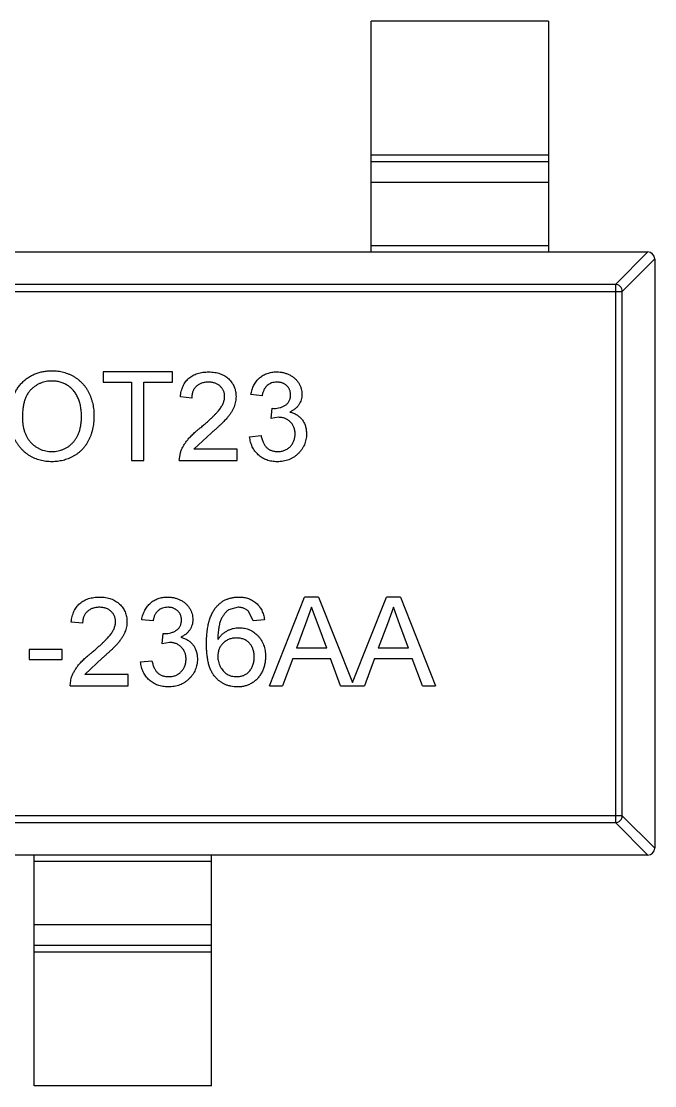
# Model space of a CAD drawing. Header units: millimetres. Extents: x -35.9 to 51.6, y -31.6 to 17.9.
# Drawn here: x 26.384 to 28.171, y -3.977 to -0.977 of the extents above; entities that cross this region are included whole.
import ezdxf

# ---------------------------------------------------------------- set-up
doc = ezdxf.new("R2010")
doc.units = ezdxf.units.MM
doc.header["$LTSCALE"] = 1.21
doc.header["$MEASUREMENT"] = 0
doc.layers.get('0').update_dxf_attribs({"linetype": 'CONTINUOUS'})

msp = doc.modelspace()

# ---------------------------------------------------------------- linework, layer by layer
at = {"color": 7, "linetype": 'Continuous'}
for p, q in [((27.3713, -1.6269), (27.3713, -0.9769)), ((27.8713, -0.9769), (27.3713, -0.9769)), ((27.8713, -0.9769), (27.8713, -1.6269)), ((27.3713, -1.353), (27.8713, -1.353)), ((27.8713, -1.3728), (27.3713, -1.3728)), ((27.8713, -1.4308), (27.3713, -1.4308)), ((27.3713, -1.6091), (27.8713, -1.6091)), ((25.1913, -1.6269), (28.1513, -1.6269)), ((28.0602, -1.7183), (28.1516, -1.6269)), ((28.1713, -1.6466), (28.0799, -1.738)), ((28.1713, -1.6469), (28.1713, -3.3069)), ((25.2627, -1.738), (28.0799, -1.738)), ((28.0602, -1.7183), (25.2824, -1.7183)), ((28.0602, -1.7183), (28.0602, -3.2354)), ((28.0799, -3.2158), (28.0799, -1.738)), ((26.6152, -1.965), (26.6152, -1.9939)), ((26.8108, -1.965), (26.6152, -1.965)), ((26.8108, -1.9939), (26.8108, -1.965)), ((26.6152, -1.9939), (26.6954, -1.9939)), ((26.6954, -1.9939), (26.6954, -2.215)), ((26.7306, -2.215), (26.7306, -1.9939)), ((26.7306, -1.9939), (26.8108, -1.9939)), ((26.8652, -2.0388), (26.8332, -2.0356)), ((27.064, -2.0323), (27.0319, -2.0291)), ((27.0893, -2.0965), (27.0926, -2.0676)), ((27.0926, -2.0676), (27.0972, -2.068)), ((27.11, -2.093), (27.0893, -2.0965)), ((26.9209, -2.1366), (26.8711, -2.183)), ((27.0287, -2.1477), (27.0608, -2.1445)), ((26.9934, -2.183), (26.8711, -2.183)), ((26.9934, -2.215), (26.9934, -2.183)), ((26.6954, -2.215), (26.7306, -2.215)), ((26.83, -2.215), (26.8333, -2.1928)), ((26.83, -2.215), (26.9934, -2.215)), ((27.0842, -2.8497), (27.1835, -2.5997)), ((27.2233, -2.5997), (27.1835, -2.5997)), ((27.2233, -2.5997), (27.3188, -2.8402)), ((27.3188, -2.8402), (27.4143, -2.5997)), ((27.454, -2.5997), (27.4143, -2.5997)), ((27.454, -2.5997), (27.5533, -2.8497)), ((26.9961, -2.6285), (26.9688, -2.6359)), ((27.2034, -2.6285), (27.1863, -2.6747)), ((27.2218, -2.6782), (27.2034, -2.6285)), ((27.4341, -2.6285), (27.4171, -2.6747)), ((27.4525, -2.6782), (27.4341, -2.6285)), ((26.7563, -2.667), (26.7242, -2.6638)), ((27.0383, -2.667), (27.0267, -2.6413)), ((27.0704, -2.6638), (27.0383, -2.667)), ((26.5575, -2.6734), (26.5255, -2.6702)), ((27.1863, -2.6747), (27.1607, -2.7439)), ((27.246, -2.7439), (27.2218, -2.6782)), ((27.4171, -2.6747), (27.3915, -2.7439)), ((27.4768, -2.7439), (27.4525, -2.6782)), ((26.7816, -2.7311), (26.7849, -2.7022)), ((26.8023, -2.7277), (26.7816, -2.7311)), ((26.7849, -2.7022), (26.7895, -2.7026)), ((26.4069, -2.7471), (26.4069, -2.7759)), ((26.4999, -2.7471), (26.4069, -2.7471)), ((26.4999, -2.7759), (26.4999, -2.7471)), ((27.246, -2.7439), (27.1607, -2.7439)), ((27.4768, -2.7439), (27.3915, -2.7439)), ((26.4069, -2.7759), (26.4999, -2.7759)), ((26.6132, -2.7712), (26.5635, -2.8176)), ((26.721, -2.7823), (26.7531, -2.7791)), ((27.1501, -2.7727), (27.1216, -2.8497)), ((27.1501, -2.7727), (27.2567, -2.7727)), ((27.2851, -2.8497), (27.2567, -2.7727)), ((27.3809, -2.7727), (27.3524, -2.8497)), ((27.3809, -2.7727), (27.4874, -2.7727)), ((27.5159, -2.8497), (27.4874, -2.7727)), ((26.6858, -2.8176), (26.5635, -2.8176)), ((26.6858, -2.8497), (26.6858, -2.8176)), ((26.5223, -2.8497), (26.5256, -2.8274)), ((26.5223, -2.8497), (26.6858, -2.8497)), ((27.0842, -2.8497), (27.1216, -2.8497)), ((27.2851, -2.8497), (27.3524, -2.8497)), ((27.5159, -2.8497), (27.5533, -2.8497)), ((28.0799, -3.2158), (25.2627, -3.2158)), ((25.2824, -3.2354), (28.0602, -3.2354)), ((28.1516, -3.3269), (28.0602, -3.2354)), ((28.0799, -3.2158), (28.1713, -3.3072)), ((28.1513, -3.3269), (25.1913, -3.3269)), ((26.4213, -3.9769), (26.4213, -3.3269)), ((26.9213, -3.9769), (26.9213, -3.3269)), ((26.9213, -3.3447), (26.4213, -3.3447)), ((26.4213, -3.5229), (26.9213, -3.5229)), ((26.4213, -3.5809), (26.9213, -3.5809)), ((26.9213, -3.6007), (26.4213, -3.6007)), ((26.9213, -3.9769), (26.4213, -3.9769))]:
    msp.add_line(p, q, dxfattribs=at)
for centre, start, end in [((28.1513, -1.6469), 0, 90), ((28.1513, -3.3069), 270, 0)]:
    msp.add_arc(centre, 0.02, start, end, dxfattribs=at)
for points, knots in [([(28.0799, -1.738), (28.0798, -1.7355), (28.0787, -1.7304), (28.0742, -1.7239), (28.0678, -1.7195), (28.0627, -1.7184), (28.0602, -1.7183)], [0, 0, 0, 0, 0.249032, 0.5, 0.750968, 1, 1, 1, 1]), ([(26.3524, -2.0933), (26.3525, -2.0883), (26.3527, -2.0786), (26.3543, -2.0643), (26.3568, -2.051), (26.3605, -2.0384), (26.3652, -2.0267), (26.3708, -2.0158), (26.3776, -2.0058), (26.3854, -1.9966), (26.394, -1.9885), (26.4032, -1.9813), (26.4131, -1.9753), (26.4235, -1.9703), (26.4346, -1.9665), (26.4463, -1.9638), (26.4585, -1.9621), (26.4669, -1.9619), (26.4712, -1.9618)], [0, 0, 0, 0, 0.075226, 0.146575, 0.2145, 0.27953, 0.342403, 0.403496, 0.463762, 0.523864, 0.583252, 0.641302, 0.698898, 0.756295, 0.814628, 0.874325, 0.935783, 1, 1, 1, 1]), ([(26.4712, -1.9618), (26.474, -1.9619), (26.4796, -1.962), (26.4879, -1.9627), (26.4959, -1.9641), (26.5038, -1.9658), (26.5115, -1.9682), (26.5189, -1.9709), (26.5261, -1.9744), (26.5331, -1.9782), (26.5398, -1.9825), (26.5461, -1.9872), (26.5519, -1.9923), (26.5575, -1.9978), (26.5625, -2.0038), (26.5672, -2.0101), (26.5714, -2.0168), (26.5752, -2.024), (26.5786, -2.0314), (26.5815, -2.0391), (26.584, -2.0471), (26.5861, -2.0553), (26.5876, -2.0637), (26.5888, -2.0724), (26.5894, -2.0814), (26.5895, -2.0874), (26.5896, -2.0904)], [0, 0, 0, 0, 0.043099, 0.085587, 0.126908, 0.167967, 0.20845, 0.249025, 0.289281, 0.33001, 0.370598, 0.410466, 0.450033, 0.489688, 0.529116, 0.569037, 0.609703, 0.650759, 0.692509, 0.734219, 0.776707, 0.819552, 0.863351, 0.907839, 0.953334, 1, 1, 1, 1]), ([(26.8332, -2.0356), (26.8335, -2.0328), (26.8342, -2.0273), (26.8357, -2.0195), (26.838, -2.0121), (26.8406, -2.0053), (26.844, -1.9989), (26.8478, -1.9931), (26.8522, -1.9878), (26.8572, -1.983), (26.8626, -1.9788), (26.8685, -1.9751), (26.8749, -1.972), (26.8817, -1.9694), (26.889, -1.9675), (26.8967, -1.9661), (26.9049, -1.9652), (26.9105, -1.9651), (26.9133, -1.965)], [0, 0, 0, 0, 0.070675, 0.137493, 0.201473, 0.262869, 0.32255, 0.380737, 0.43822, 0.495487, 0.553484, 0.611346, 0.670644, 0.731587, 0.794183, 0.859445, 0.928208, 1, 1, 1, 1]), ([(26.9133, -1.965), (26.9162, -1.9651), (26.9218, -1.9652), (26.93, -1.9662), (26.9378, -1.9677), (26.9451, -1.9699), (26.9519, -1.9727), (26.9583, -1.9761), (26.9642, -1.9801), (26.9696, -1.9848), (26.9744, -1.9899), (26.9786, -1.9953), (26.9822, -2.001), (26.9852, -2.007), (26.9875, -2.0134), (26.989, -2.02), (26.9901, -2.0269), (26.9902, -2.0316), (26.9902, -2.0341)], [0, 0, 0, 0, 0.074712, 0.145539, 0.213339, 0.278615, 0.342094, 0.40389, 0.465063, 0.526577, 0.587328, 0.64638, 0.704345, 0.761672, 0.819418, 0.878039, 0.937796, 1, 1, 1, 1]), ([(27.0319, -2.0291), (27.0324, -2.0267), (27.0334, -2.0218), (27.0354, -2.0148), (27.0378, -2.0082), (27.0408, -2.0021), (27.0441, -1.9963), (27.0478, -1.991), (27.0521, -1.9862), (27.0567, -1.9817), (27.0617, -1.9778), (27.067, -1.9744), (27.0726, -1.9715), (27.0785, -1.9692), (27.0847, -1.9673), (27.0912, -1.966), (27.098, -1.9652), (27.1027, -1.9651), (27.105, -1.965)], [0, 0, 0, 0, 0.071036, 0.139343, 0.204958, 0.268332, 0.330129, 0.390664, 0.450861, 0.510587, 0.570374, 0.629455, 0.687994, 0.747581, 0.807839, 0.870034, 0.93381, 1, 1, 1, 1]), ([(27.105, -1.965), (27.1083, -1.9651), (27.1147, -1.9654), (27.1241, -1.967), (27.1331, -1.9697), (27.1417, -1.9735), (27.1496, -1.9781), (27.1565, -1.9836), (27.1625, -1.9899), (27.1674, -1.997), (27.1713, -2.0045), (27.1741, -2.0123), (27.1758, -2.0204), (27.176, -2.0258), (27.1761, -2.0286)], [0, 0, 0, 0, 0.092054, 0.181008, 0.26913, 0.357137, 0.443549, 0.526433, 0.607453, 0.688385, 0.767854, 0.845531, 0.922529, 1, 1, 1, 1]), ([(26.4714, -1.9907), (26.4686, -1.9907), (26.463, -1.9908), (26.4548, -1.9921), (26.447, -1.9939), (26.4394, -1.9965), (26.4322, -1.9998), (26.4252, -2.004), (26.4185, -2.0088), (26.4122, -2.0144), (26.4063, -2.0208), (26.4013, -2.0283), (26.3971, -2.0368), (26.3936, -2.0463), (26.3909, -2.0568), (26.3891, -2.0682), (26.3879, -2.0807), (26.3877, -2.0893), (26.3877, -2.0937)], [0, 0, 0, 0, 0.055943, 0.110382, 0.164048, 0.216759, 0.269601, 0.323009, 0.377581, 0.433449, 0.490922, 0.550625, 0.613117, 0.679861, 0.751358, 0.828261, 0.910795, 1, 1, 1, 1]), ([(26.5543, -2.0902), (26.5543, -2.0877), (26.5543, -2.0829), (26.5537, -2.0757), (26.553, -2.0688), (26.5519, -2.0621), (26.5504, -2.0557), (26.5488, -2.0494), (26.5467, -2.0435), (26.5443, -2.0378), (26.5417, -2.0323), (26.5387, -2.0272), (26.5355, -2.0224), (26.532, -2.0178), (26.5281, -2.0137), (26.524, -2.0098), (26.5196, -2.0062), (26.5149, -2.003), (26.51, -2.0001), (26.5049, -1.9976), (26.4997, -1.9954), (26.4943, -1.9937), (26.4888, -1.9924), (26.4831, -1.9913), (26.4773, -1.9908), (26.4733, -1.9907), (26.4714, -1.9907)], [0, 0, 0, 0, 0.050852, 0.099752, 0.147438, 0.194086, 0.239171, 0.28334, 0.326577, 0.368936, 0.410572, 0.451051, 0.490877, 0.530044, 0.568937, 0.607578, 0.64642, 0.685679, 0.724799, 0.763513, 0.802173, 0.84074, 0.879649, 0.919071, 0.959098, 1, 1, 1, 1]), ([(26.9126, -1.9939), (26.9109, -1.9939), (26.9075, -1.994), (26.9025, -1.9946), (26.8978, -1.9954), (26.8933, -1.9968), (26.8891, -1.9984), (26.8852, -2.0005), (26.8816, -2.0029), (26.8782, -2.0057), (26.8752, -2.0089), (26.8725, -2.0123), (26.8703, -2.016), (26.8685, -2.02), (26.8671, -2.0243), (26.866, -2.0288), (26.8654, -2.0337), (26.8653, -2.0371), (26.8652, -2.0388)], [0, 0, 0, 0, 0.070696, 0.138358, 0.20337, 0.2657, 0.327256, 0.386512, 0.445858, 0.505173, 0.56378, 0.622343, 0.680824, 0.739795, 0.800801, 0.864239, 0.930631, 1, 1, 1, 1]), ([(26.9582, -2.0344), (26.9582, -2.0329), (26.9581, -2.0302), (26.9574, -2.0262), (26.9565, -2.0223), (26.9551, -2.0186), (26.9533, -2.015), (26.9511, -2.0117), (26.9485, -2.0085), (26.9456, -2.0056), (26.9424, -2.0028), (26.9388, -2.0005), (26.935, -1.9984), (26.931, -1.9967), (26.9268, -1.9955), (26.9222, -1.9946), (26.9175, -1.994), (26.9143, -1.9939), (26.9126, -1.9939)], [0, 0, 0, 0, 0.061762, 0.121174, 0.179421, 0.236843, 0.294322, 0.353191, 0.412721, 0.474522, 0.537057, 0.599591, 0.662367, 0.725246, 0.790316, 0.857724, 0.927232, 1, 1, 1, 1]), ([(27.106, -1.9939), (27.1033, -1.994), (27.0982, -1.9942), (27.0907, -1.9961), (27.084, -1.9991), (27.079, -2.0026), (27.0755, -2.006), (27.0731, -2.0089), (27.0709, -2.0121), (27.069, -2.0155), (27.0674, -2.0193), (27.0659, -2.0234), (27.0648, -2.0278), (27.0642, -2.0308), (27.064, -2.0323)], [0, 0, 0, 0, 0.127797, 0.246795, 0.362284, 0.477652, 0.536237, 0.59559, 0.656344, 0.719085, 0.784349, 0.852876, 0.924551, 1, 1, 1, 1]), ([(27.1441, -2.0296), (27.1441, -2.0284), (27.144, -2.0259), (27.1435, -2.0222), (27.1426, -2.0188), (27.1415, -2.0155), (27.14, -2.0124), (27.1381, -2.0094), (27.136, -2.0066), (27.1334, -2.004), (27.1307, -2.0016), (27.1277, -1.9996), (27.1246, -1.9978), (27.1213, -1.9964), (27.1177, -1.9953), (27.114, -1.9945), (27.1101, -1.994), (27.1074, -1.9939), (27.106, -1.9939)], [0, 0, 0, 0, 0.065093, 0.127304, 0.188122, 0.247131, 0.306077, 0.365678, 0.426103, 0.487841, 0.550317, 0.611805, 0.672737, 0.734883, 0.79768, 0.862475, 0.929775, 1, 1, 1, 1]), ([(26.891, -2.1215), (26.8942, -2.1188), (26.9004, -2.1136), (26.9091, -2.1059), (26.9171, -2.0987), (26.9242, -2.0919), (26.9305, -2.0857), (26.936, -2.0799), (26.9407, -2.0747), (26.9445, -2.0698), (26.9478, -2.0652), (26.9506, -2.0607), (26.9529, -2.0562), (26.9548, -2.0517), (26.9563, -2.0473), (26.9574, -2.043), (26.9581, -2.0386), (26.9582, -2.0358), (26.9582, -2.0344)], [0, 0, 0, 0, 0.11141, 0.214526, 0.309417, 0.396087, 0.474284, 0.544374, 0.60642, 0.660582, 0.709794, 0.756451, 0.800767, 0.843168, 0.884295, 0.923885, 0.962359, 1, 1, 1, 1]), ([(26.9902, -2.0341), (26.9902, -2.0365), (26.99, -2.0415), (26.989, -2.0489), (26.9871, -2.0562), (26.9847, -2.0635), (26.9813, -2.0709), (26.9771, -2.0784), (26.9719, -2.0861), (26.9669, -2.0926), (26.9622, -2.0981), (26.958, -2.1026), (26.9532, -2.1074), (26.948, -2.1126), (26.942, -2.1181), (26.9355, -2.124), (26.9284, -2.1302), (26.9234, -2.1344), (26.9209, -2.1366)], [0, 0, 0, 0, 0.057945, 0.116018, 0.174826, 0.234683, 0.296827, 0.364061, 0.436192, 0.51426, 0.556976, 0.604856, 0.657675, 0.715751, 0.77884, 0.847501, 0.921228, 1, 1, 1, 1]), ([(27.0972, -2.068), (27.1002, -2.0678), (27.1059, -2.0676), (27.1144, -2.0658), (27.1224, -2.0629), (27.1285, -2.0595), (27.1331, -2.0562), (27.136, -2.0533), (27.1386, -2.0502), (27.1405, -2.0466), (27.1422, -2.0429), (27.1433, -2.0387), (27.144, -2.0343), (27.1441, -2.0312), (27.1441, -2.0296)], [0, 0, 0, 0, 0.129789, 0.254605, 0.378435, 0.50292, 0.565018, 0.624848, 0.683448, 0.742765, 0.802757, 0.86522, 0.930779, 1, 1, 1, 1]), ([(27.1761, -2.0286), (27.176, -2.0312), (27.1758, -2.0363), (27.1742, -2.0438), (27.1714, -2.0509), (27.1677, -2.0576), (27.1628, -2.0638), (27.1569, -2.0694), (27.1499, -2.0743), (27.1447, -2.0769), (27.142, -2.0782)], [0, 0, 0, 0, 0.121951, 0.240787, 0.35855, 0.479066, 0.601519, 0.727551, 0.859932, 1, 1, 1, 1]), ([(26.471, -2.2182), (26.4681, -2.2182), (26.4624, -2.2181), (26.454, -2.2173), (26.4458, -2.216), (26.4379, -2.2141), (26.4301, -2.2117), (26.4226, -2.2088), (26.4154, -2.2054), (26.4084, -2.2015), (26.4017, -2.1971), (26.3954, -2.1922), (26.3896, -2.187), (26.3842, -2.1814), (26.3791, -2.1755), (26.3745, -2.1691), (26.3703, -2.1623), (26.3666, -2.1552), (26.3632, -2.1479), (26.3604, -2.1404), (26.3579, -2.1328), (26.3559, -2.1251), (26.3543, -2.1173), (26.3533, -2.1094), (26.3525, -2.1014), (26.3524, -2.0961), (26.3524, -2.0933)], [0, 0, 0, 0, 0.044697, 0.088534, 0.131409, 0.173814, 0.215715, 0.257247, 0.298848, 0.340604, 0.382029, 0.42297, 0.463632, 0.504048, 0.544591, 0.584964, 0.626265, 0.667979, 0.709943, 0.751382, 0.792619, 0.833948, 0.875008, 0.916446, 0.957907, 1, 1, 1, 1]), ([(26.3877, -2.0937), (26.3877, -2.0974), (26.3878, -2.1044), (26.389, -2.1147), (26.3909, -2.1243), (26.3934, -2.1335), (26.3968, -2.142), (26.4008, -2.1499), (26.4057, -2.1572), (26.4112, -2.1639), (26.4173, -2.1699), (26.4238, -2.1751), (26.4308, -2.1795), (26.438, -2.1831), (26.4457, -2.186), (26.4538, -2.1879), (26.4622, -2.1892), (26.4679, -2.1893), (26.4709, -2.1894)], [0, 0, 0, 0, 0.075964, 0.148125, 0.217201, 0.2833, 0.347202, 0.4093, 0.470426, 0.531588, 0.591739, 0.650258, 0.707303, 0.764208, 0.821148, 0.879119, 0.938423, 1, 1, 1, 1]), ([(26.4709, -2.1894), (26.4738, -2.1893), (26.4797, -2.1892), (26.4882, -2.188), (26.4963, -2.1859), (26.5041, -2.1831), (26.5114, -2.1794), (26.5184, -2.175), (26.5248, -2.1696), (26.531, -2.1636), (26.5365, -2.1568), (26.5413, -2.1493), (26.5453, -2.1411), (26.5487, -2.1322), (26.5512, -2.1226), (26.5531, -2.1124), (26.5542, -2.1015), (26.5543, -2.094), (26.5543, -2.0902)], [0, 0, 0, 0, 0.061055, 0.119545, 0.176806, 0.232956, 0.288583, 0.344667, 0.401662, 0.46054, 0.520477, 0.581213, 0.643431, 0.707961, 0.775371, 0.846414, 0.921152, 1, 1, 1, 1]), ([(26.5896, -2.0904), (26.5895, -2.0935), (26.5894, -2.0997), (26.5887, -2.1087), (26.5875, -2.1176), (26.5859, -2.1261), (26.5837, -2.1344), (26.5811, -2.1425), (26.578, -2.1504), (26.5745, -2.1579), (26.5705, -2.1651), (26.5661, -2.1719), (26.5612, -2.1782), (26.5561, -2.1841), (26.5505, -2.1895), (26.5444, -2.1945), (26.538, -2.199), (26.5313, -2.2031), (26.5242, -2.2066), (26.517, -2.2097), (26.5097, -2.2124), (26.5022, -2.2145), (26.4946, -2.2162), (26.4869, -2.2174), (26.479, -2.2181), (26.4737, -2.2182), (26.471, -2.2182)], [0, 0, 0, 0, 0.04756, 0.093962, 0.139112, 0.183626, 0.227457, 0.270703, 0.313611, 0.35626, 0.398366, 0.439557, 0.480045, 0.519888, 0.559658, 0.599421, 0.639208, 0.679668, 0.72002, 0.759859, 0.79956, 0.839199, 0.878956, 0.918794, 0.959083, 1, 1, 1, 1]), ([(27.1569, -2.1396), (27.1569, -2.1379), (27.1568, -2.1347), (27.1562, -2.1299), (27.1551, -2.1254), (27.1537, -2.1211), (27.1518, -2.1171), (27.1496, -2.1132), (27.1468, -2.1096), (27.1437, -2.1062), (27.1404, -2.1031), (27.1367, -2.1004), (27.1328, -2.0981), (27.1287, -2.0963), (27.1243, -2.0948), (27.1198, -2.0938), (27.115, -2.0932), (27.1117, -2.0931), (27.11, -2.093)], [0, 0, 0, 0, 0.067051, 0.13118, 0.193722, 0.254499, 0.314763, 0.375117, 0.436023, 0.498297, 0.560571, 0.621619, 0.681973, 0.742853, 0.804272, 0.867473, 0.932273, 1, 1, 1, 1]), ([(27.142, -2.0782), (27.1438, -2.0786), (27.1473, -2.0795), (27.1524, -2.0814), (27.1571, -2.0835), (27.1617, -2.0859), (27.1658, -2.0888), (27.1697, -2.092), (27.1732, -2.0956), (27.1765, -2.0994), (27.1795, -2.1036), (27.182, -2.108), (27.1841, -2.1127), (27.186, -2.1176), (27.1873, -2.1228), (27.1882, -2.1283), (27.1888, -2.134), (27.1889, -2.1378), (27.189, -2.1398)], [0, 0, 0, 0, 0.065828, 0.128938, 0.190858, 0.251186, 0.310974, 0.37005, 0.429672, 0.489507, 0.549975, 0.610075, 0.670915, 0.732909, 0.796711, 0.861825, 0.929892, 1, 1, 1, 1]), ([(26.8333, -2.1928), (26.8344, -2.1899), (26.8366, -2.1839), (26.8409, -2.1753), (26.8461, -2.1668), (26.8511, -2.1598), (26.8557, -2.1542), (26.8595, -2.1499), (26.8638, -2.1454), (26.8685, -2.1409), (26.8735, -2.1362), (26.8789, -2.1313), (26.8848, -2.1264), (26.8889, -2.1232), (26.891, -2.1215)], [0, 0, 0, 0, 0.100388, 0.204407, 0.310686, 0.422157, 0.480685, 0.543238, 0.6095, 0.679555, 0.753841, 0.831641, 0.913813, 1, 1, 1, 1]), ([(27.1065, -2.2182), (27.1039, -2.2182), (27.0987, -2.2181), (27.0911, -2.2171), (27.0839, -2.2156), (27.077, -2.2134), (27.0704, -2.2107), (27.0643, -2.2073), (27.0584, -2.2033), (27.0529, -2.1987), (27.0479, -2.1936), (27.0434, -2.1881), (27.0395, -2.1823), (27.0361, -2.1761), (27.0334, -2.1695), (27.0312, -2.1626), (27.0296, -2.1553), (27.029, -2.1503), (27.0287, -2.1477)], [0, 0, 0, 0, 0.067794, 0.133464, 0.196934, 0.258481, 0.319787, 0.380431, 0.44099, 0.502867, 0.564806, 0.625526, 0.685604, 0.746041, 0.807347, 0.869717, 0.93379, 1, 1, 1, 1]), ([(27.0608, -2.1445), (27.0612, -2.1465), (27.062, -2.1502), (27.0636, -2.1555), (27.0653, -2.1605), (27.0674, -2.1649), (27.0694, -2.1691), (27.0718, -2.1728), (27.0743, -2.176), (27.0771, -2.1789), (27.0801, -2.1814), (27.0833, -2.1836), (27.0868, -2.1854), (27.0905, -2.1868), (27.0944, -2.188), (27.0986, -2.1888), (27.103, -2.1893), (27.1061, -2.1894), (27.1076, -2.1894)], [0, 0, 0, 0, 0.082566, 0.15976, 0.233155, 0.301356, 0.365752, 0.426437, 0.484185, 0.539549, 0.593156, 0.647048, 0.701446, 0.757, 0.81384, 0.873058, 0.934963, 1, 1, 1, 1]), ([(27.189, -2.1398), (27.1889, -2.1425), (27.1888, -2.1478), (27.1876, -2.1556), (27.1858, -2.163), (27.1832, -2.1702), (27.18, -2.177), (27.1759, -2.1835), (27.1711, -2.1897), (27.1656, -2.1956), (27.1597, -2.2009), (27.1532, -2.2055), (27.1464, -2.2095), (27.1392, -2.2127), (27.1315, -2.2152), (27.1235, -2.217), (27.1151, -2.2181), (27.1094, -2.2182), (27.1065, -2.2182)], [0, 0, 0, 0, 0.063503, 0.124805, 0.18492, 0.244376, 0.303775, 0.364133, 0.425376, 0.488388, 0.551743, 0.61386, 0.67564, 0.737737, 0.800417, 0.864658, 0.930985, 1, 1, 1, 1]), ([(27.1076, -2.1894), (27.1094, -2.1894), (27.113, -2.1893), (27.1182, -2.1886), (27.1231, -2.1875), (27.1277, -2.1859), (27.1321, -2.1839), (27.1362, -2.1814), (27.14, -2.1785), (27.1435, -2.1751), (27.1466, -2.1714), (27.1494, -2.1675), (27.1517, -2.1634), (27.1536, -2.1591), (27.1551, -2.1545), (27.1561, -2.1497), (27.1568, -2.1447), (27.1569, -2.1413), (27.1569, -2.1396)], [0, 0, 0, 0, 0.069461, 0.135658, 0.19962, 0.261651, 0.322053, 0.38234, 0.443223, 0.50493, 0.56682, 0.6276, 0.687476, 0.747351, 0.808174, 0.870133, 0.933721, 1, 1, 1, 1]), ([(26.5255, -2.6702), (26.5258, -2.6674), (26.5265, -2.6619), (26.5281, -2.6541), (26.5303, -2.6467), (26.533, -2.6399), (26.5363, -2.6336), (26.5401, -2.6277), (26.5445, -2.6224), (26.5495, -2.6176), (26.5549, -2.6134), (26.5608, -2.6097), (26.5672, -2.6066), (26.574, -2.604), (26.5813, -2.6021), (26.589, -2.6007), (26.5972, -2.5998), (26.6028, -2.5997), (26.6056, -2.5997)], [0, 0, 0, 0, 0.070675, 0.137493, 0.201473, 0.262869, 0.32255, 0.380737, 0.43822, 0.495487, 0.553484, 0.611346, 0.670644, 0.731587, 0.794183, 0.859445, 0.928208, 1, 1, 1, 1]), ([(26.6056, -2.5997), (26.6085, -2.5997), (26.6141, -2.5998), (26.6224, -2.6008), (26.6301, -2.6023), (26.6374, -2.6045), (26.6442, -2.6073), (26.6506, -2.6107), (26.6565, -2.6147), (26.6619, -2.6194), (26.6667, -2.6245), (26.671, -2.6299), (26.6745, -2.6356), (26.6775, -2.6416), (26.6798, -2.648), (26.6813, -2.6546), (26.6824, -2.6615), (26.6825, -2.6663), (26.6825, -2.6687)], [0, 0, 0, 0, 0.074712, 0.145539, 0.213339, 0.278615, 0.342094, 0.40389, 0.465063, 0.526577, 0.587328, 0.64638, 0.704345, 0.761672, 0.819418, 0.878039, 0.937796, 1, 1, 1, 1]), ([(26.7242, -2.6638), (26.7247, -2.6613), (26.7257, -2.6564), (26.7277, -2.6494), (26.7301, -2.6428), (26.7331, -2.6367), (26.7364, -2.6309), (26.7402, -2.6256), (26.7444, -2.6208), (26.749, -2.6164), (26.754, -2.6124), (26.7593, -2.609), (26.7649, -2.6061), (26.7708, -2.6038), (26.777, -2.6019), (26.7836, -2.6006), (26.7903, -2.5998), (26.795, -2.5997), (26.7973, -2.5997)], [0, 0, 0, 0, 0.071036, 0.139343, 0.204958, 0.268332, 0.330129, 0.390664, 0.450861, 0.510587, 0.570374, 0.629455, 0.687994, 0.747581, 0.807839, 0.870034, 0.93381, 1, 1, 1, 1]), ([(26.7973, -2.5997), (26.8006, -2.5998), (26.807, -2.6), (26.8164, -2.6016), (26.8254, -2.6043), (26.834, -2.6081), (26.8419, -2.6127), (26.8489, -2.6182), (26.8548, -2.6245), (26.8597, -2.6316), (26.8636, -2.6391), (26.8664, -2.6469), (26.8681, -2.655), (26.8683, -2.6605), (26.8684, -2.6632)], [0, 0, 0, 0, 0.092054, 0.181008, 0.26913, 0.357137, 0.443549, 0.526433, 0.607453, 0.688385, 0.767854, 0.845531, 0.922529, 1, 1, 1, 1]), ([(26.9341, -2.6281), (26.9362, -2.6258), (26.9401, -2.6213), (26.947, -2.6155), (26.9542, -2.6106), (26.962, -2.6066), (26.9703, -2.6035), (26.9792, -2.6012), (26.9885, -2.5999), (26.9949, -2.5997), (26.9982, -2.5997)], [0, 0, 0, 0, 0.125625, 0.247619, 0.368528, 0.488104, 0.609878, 0.735382, 0.864448, 1, 1, 1, 1]), ([(26.9982, -2.5997), (27.0006, -2.5997), (27.0054, -2.5998), (27.0125, -2.6006), (27.0191, -2.602), (27.0255, -2.6038), (27.0315, -2.6062), (27.0372, -2.6091), (27.0425, -2.6126), (27.0474, -2.6166), (27.052, -2.6211), (27.0561, -2.626), (27.0597, -2.6313), (27.0628, -2.637), (27.0655, -2.6431), (27.0676, -2.6496), (27.0693, -2.6565), (27.07, -2.6613), (27.0704, -2.6638)], [0, 0, 0, 0, 0.068499, 0.134572, 0.198208, 0.259784, 0.319951, 0.379508, 0.438814, 0.498497, 0.558182, 0.617438, 0.677522, 0.737959, 0.80033, 0.86409, 0.930622, 1, 1, 1, 1]), ([(26.6049, -2.6285), (26.6032, -2.6285), (26.5998, -2.6286), (26.5948, -2.6292), (26.5901, -2.6301), (26.5856, -2.6314), (26.5815, -2.6331), (26.5775, -2.6352), (26.5739, -2.6375), (26.5705, -2.6404), (26.5675, -2.6435), (26.5648, -2.6469), (26.5626, -2.6506), (26.5608, -2.6546), (26.5594, -2.6589), (26.5583, -2.6635), (26.5577, -2.6683), (26.5576, -2.6717), (26.5575, -2.6734)], [0, 0, 0, 0, 0.070696, 0.138358, 0.20337, 0.2657, 0.327256, 0.386512, 0.445858, 0.505173, 0.56378, 0.622343, 0.680824, 0.739795, 0.800801, 0.864239, 0.930631, 1, 1, 1, 1]), ([(26.6505, -2.669), (26.6505, -2.6676), (26.6504, -2.6648), (26.6497, -2.6608), (26.6488, -2.6569), (26.6474, -2.6532), (26.6456, -2.6497), (26.6434, -2.6463), (26.6408, -2.6431), (26.6379, -2.6402), (26.6347, -2.6374), (26.6311, -2.6351), (26.6273, -2.633), (26.6233, -2.6313), (26.6191, -2.6301), (26.6146, -2.6292), (26.6098, -2.6286), (26.6066, -2.6285), (26.6049, -2.6285)], [0, 0, 0, 0, 0.061762, 0.121174, 0.179421, 0.236843, 0.294322, 0.353191, 0.412721, 0.474522, 0.537057, 0.599591, 0.662367, 0.725246, 0.790316, 0.857724, 0.927232, 1, 1, 1, 1]), ([(26.7983, -2.6285), (26.7956, -2.6286), (26.7905, -2.6288), (26.7831, -2.6307), (26.7763, -2.6337), (26.7714, -2.6372), (26.7678, -2.6406), (26.7654, -2.6435), (26.7633, -2.6467), (26.7613, -2.6502), (26.7597, -2.6539), (26.7582, -2.658), (26.7571, -2.6624), (26.7565, -2.6654), (26.7563, -2.667)], [0, 0, 0, 0, 0.127797, 0.246795, 0.362284, 0.477652, 0.536237, 0.59559, 0.656344, 0.719085, 0.784349, 0.852876, 0.924551, 1, 1, 1, 1]), ([(26.8364, -2.6643), (26.8364, -2.663), (26.8363, -2.6605), (26.8358, -2.6569), (26.835, -2.6534), (26.8338, -2.6501), (26.8323, -2.647), (26.8304, -2.644), (26.8283, -2.6412), (26.8257, -2.6386), (26.823, -2.6362), (26.82, -2.6342), (26.8169, -2.6324), (26.8136, -2.631), (26.81, -2.6299), (26.8063, -2.6291), (26.8024, -2.6286), (26.7997, -2.6285), (26.7983, -2.6285)], [0, 0, 0, 0, 0.065093, 0.127304, 0.188122, 0.247131, 0.306077, 0.365678, 0.426103, 0.487841, 0.550317, 0.611805, 0.672737, 0.734883, 0.79768, 0.862475, 0.929775, 1, 1, 1, 1]), ([(26.9069, -2.7326), (26.9069, -2.7297), (26.9069, -2.7239), (26.9073, -2.7154), (26.9078, -2.7071), (26.9086, -2.6992), (26.9095, -2.6916), (26.9107, -2.6843), (26.912, -2.6773), (26.9137, -2.6706), (26.9154, -2.6642), (26.9175, -2.6581), (26.9197, -2.6523), (26.9222, -2.6469), (26.9248, -2.6417), (26.9277, -2.6369), (26.9308, -2.6323), (26.933, -2.6295), (26.9341, -2.6281)], [0, 0, 0, 0, 0.080034, 0.157854, 0.232564, 0.304731, 0.374384, 0.441663, 0.506048, 0.568692, 0.628715, 0.687238, 0.743227, 0.797567, 0.850239, 0.901629, 0.951067, 1, 1, 1, 1]), ([(26.9688, -2.6359), (26.9667, -2.6376), (26.9624, -2.6412), (26.9568, -2.6478), (26.9518, -2.6554), (26.9481, -2.6625), (26.9455, -2.6689), (26.9439, -2.6744), (26.9424, -2.6805), (26.9412, -2.6871), (26.9403, -2.6943), (26.9395, -2.7021), (26.9391, -2.7104), (26.939, -2.7162), (26.939, -2.7191)], [0, 0, 0, 0, 0.088609, 0.181893, 0.280787, 0.38702, 0.444107, 0.506454, 0.574396, 0.647656, 0.726426, 0.811458, 0.90278, 1, 1, 1, 1]), ([(27.0267, -2.6413), (27.0257, -2.6403), (27.0236, -2.6383), (27.0202, -2.6357), (27.0167, -2.6334), (27.0129, -2.6316), (27.009, -2.6302), (27.0048, -2.6292), (27.0005, -2.6286), (26.9976, -2.6285), (26.9961, -2.6285)], [0, 0, 0, 0, 0.128545, 0.252818, 0.375212, 0.497113, 0.618546, 0.742222, 0.869458, 1, 1, 1, 1]), ([(26.5833, -2.7562), (26.5865, -2.7534), (26.5927, -2.7482), (26.6014, -2.7405), (26.6094, -2.7333), (26.6165, -2.7266), (26.6228, -2.7203), (26.6283, -2.7145), (26.633, -2.7093), (26.6369, -2.7044), (26.6401, -2.6998), (26.6429, -2.6953), (26.6452, -2.6908), (26.6471, -2.6864), (26.6487, -2.682), (26.6497, -2.6776), (26.6504, -2.6733), (26.6505, -2.6704), (26.6505, -2.669)], [0, 0, 0, 0, 0.11141, 0.214526, 0.309417, 0.396087, 0.474284, 0.544374, 0.60642, 0.660582, 0.709794, 0.756451, 0.800767, 0.843168, 0.884295, 0.923885, 0.962359, 1, 1, 1, 1]), ([(26.6825, -2.6687), (26.6825, -2.6711), (26.6823, -2.6761), (26.6813, -2.6835), (26.6794, -2.6908), (26.677, -2.6982), (26.6736, -2.7055), (26.6694, -2.713), (26.6642, -2.7207), (26.6592, -2.7272), (26.6545, -2.7327), (26.6503, -2.7372), (26.6455, -2.742), (26.6403, -2.7472), (26.6343, -2.7527), (26.6278, -2.7586), (26.6207, -2.7648), (26.6157, -2.769), (26.6132, -2.7712)], [0, 0, 0, 0, 0.057945, 0.116018, 0.174826, 0.234683, 0.296827, 0.364061, 0.436192, 0.51426, 0.556976, 0.604856, 0.657675, 0.715751, 0.77884, 0.847501, 0.921228, 1, 1, 1, 1]), ([(26.7895, -2.7026), (26.7925, -2.7025), (26.7982, -2.7022), (26.8067, -2.7004), (26.8147, -2.6975), (26.8208, -2.6941), (26.8254, -2.6908), (26.8283, -2.6879), (26.8309, -2.6848), (26.8328, -2.6812), (26.8345, -2.6775), (26.8356, -2.6733), (26.8363, -2.6689), (26.8364, -2.6658), (26.8364, -2.6643)], [0, 0, 0, 0, 0.129789, 0.254605, 0.378435, 0.50292, 0.565018, 0.624848, 0.683448, 0.742765, 0.802757, 0.86522, 0.930779, 1, 1, 1, 1]), ([(26.8684, -2.6632), (26.8683, -2.6658), (26.8681, -2.6709), (26.8665, -2.6784), (26.8637, -2.6855), (26.86, -2.6922), (26.8551, -2.6985), (26.8492, -2.704), (26.8422, -2.7089), (26.837, -2.7115), (26.8343, -2.7128)], [0, 0, 0, 0, 0.121951, 0.240787, 0.35855, 0.479066, 0.601519, 0.727551, 0.859932, 1, 1, 1, 1]), ([(26.939, -2.7191), (26.9408, -2.7165), (26.9445, -2.7113), (26.9511, -2.7045), (26.9582, -2.6988), (26.9659, -2.6942), (26.9741, -2.6906), (26.9824, -2.688), (26.991, -2.6865), (26.9968, -2.6863), (26.9997, -2.6862)], [0, 0, 0, 0, 0.13549, 0.265229, 0.390778, 0.51542, 0.638317, 0.759642, 0.878902, 1, 1, 1, 1]), ([(26.9997, -2.6862), (27.0022, -2.6863), (27.0072, -2.6864), (27.0145, -2.6875), (27.0215, -2.6893), (27.0282, -2.6917), (27.0346, -2.695), (27.0408, -2.6988), (27.0466, -2.7035), (27.0521, -2.7088), (27.0571, -2.7146), (27.0616, -2.7209), (27.0653, -2.7276), (27.0683, -2.7348), (27.0707, -2.7423), (27.0724, -2.7503), (27.0734, -2.7587), (27.0735, -2.7644), (27.0736, -2.7673)], [0, 0, 0, 0, 0.061347, 0.121203, 0.179863, 0.238152, 0.296252, 0.35519, 0.415676, 0.478379, 0.541524, 0.603977, 0.666513, 0.729491, 0.79371, 0.859736, 0.928449, 1, 1, 1, 1]), ([(26.8492, -2.7742), (26.8492, -2.7725), (26.8491, -2.7693), (26.8485, -2.7645), (26.8474, -2.76), (26.846, -2.7557), (26.8441, -2.7517), (26.8419, -2.7478), (26.8391, -2.7442), (26.836, -2.7408), (26.8327, -2.7377), (26.829, -2.735), (26.8251, -2.7327), (26.821, -2.7309), (26.8166, -2.7294), (26.8121, -2.7284), (26.8073, -2.7278), (26.804, -2.7277), (26.8023, -2.7277)], [0, 0, 0, 0, 0.067051, 0.13118, 0.193722, 0.254499, 0.314763, 0.375117, 0.436023, 0.498297, 0.560571, 0.621619, 0.681973, 0.742853, 0.804272, 0.867473, 0.932273, 1, 1, 1, 1]), ([(26.8343, -2.7128), (26.8361, -2.7132), (26.8397, -2.7141), (26.8447, -2.716), (26.8494, -2.7181), (26.854, -2.7206), (26.8581, -2.7234), (26.862, -2.7266), (26.8655, -2.7302), (26.8688, -2.734), (26.8718, -2.7382), (26.8743, -2.7426), (26.8764, -2.7473), (26.8783, -2.7522), (26.8796, -2.7574), (26.8805, -2.7629), (26.8812, -2.7686), (26.8812, -2.7725), (26.8813, -2.7744)], [0, 0, 0, 0, 0.065828, 0.128938, 0.190858, 0.251186, 0.310974, 0.37005, 0.429672, 0.489507, 0.549975, 0.610075, 0.670915, 0.732909, 0.796711, 0.861825, 0.929892, 1, 1, 1, 1]), ([(26.9908, -2.715), (26.9891, -2.7151), (26.9856, -2.7151), (26.9805, -2.7159), (26.9755, -2.717), (26.9708, -2.7185), (26.9663, -2.7205), (26.9619, -2.723), (26.9579, -2.7259), (26.954, -2.7292), (26.9504, -2.7329), (26.9473, -2.7369), (26.9448, -2.7412), (26.9426, -2.7457), (26.941, -2.7506), (26.9398, -2.7557), (26.9391, -2.7611), (26.939, -2.7648), (26.939, -2.7667)], [0, 0, 0, 0, 0.064812, 0.127718, 0.189086, 0.249562, 0.309738, 0.370215, 0.431085, 0.493911, 0.55657, 0.617553, 0.678119, 0.739063, 0.801665, 0.864956, 0.93089, 1, 1, 1, 1]), ([(27.0415, -2.7683), (27.0415, -2.7663), (27.0414, -2.7624), (27.0407, -2.7567), (27.0397, -2.7513), (27.0382, -2.7462), (27.0363, -2.7415), (27.0339, -2.7371), (27.0312, -2.733), (27.028, -2.7293), (27.0244, -2.7259), (27.0205, -2.723), (27.0164, -2.7205), (27.0119, -2.7185), (27.007, -2.7169), (27.0019, -2.7159), (26.9965, -2.7151), (26.9927, -2.7151), (26.9908, -2.715)], [0, 0, 0, 0, 0.072229, 0.141252, 0.207439, 0.270245, 0.331238, 0.391254, 0.450152, 0.509008, 0.567734, 0.625726, 0.683708, 0.742407, 0.803094, 0.865865, 0.931379, 1, 1, 1, 1]), ([(26.5256, -2.8274), (26.5267, -2.8245), (26.5289, -2.8185), (26.5332, -2.8099), (26.5384, -2.8014), (26.5434, -2.7944), (26.548, -2.7888), (26.5518, -2.7845), (26.5561, -2.78), (26.5608, -2.7755), (26.5658, -2.7708), (26.5712, -2.766), (26.5771, -2.7611), (26.5812, -2.7578), (26.5833, -2.7562)], [0, 0, 0, 0, 0.100388, 0.204407, 0.310686, 0.422157, 0.480685, 0.543238, 0.6095, 0.679555, 0.753841, 0.831641, 0.913813, 1, 1, 1, 1]), ([(26.9945, -2.8529), (26.9914, -2.8528), (26.9852, -2.8526), (26.9761, -2.8513), (26.9675, -2.8491), (26.9593, -2.846), (26.9516, -2.8421), (26.9443, -2.8372), (26.9375, -2.8315), (26.9311, -2.8249), (26.9253, -2.8173), (26.9204, -2.8085), (26.9162, -2.7986), (26.9128, -2.7876), (26.9102, -2.7754), (26.9083, -2.7621), (26.9071, -2.7477), (26.907, -2.7378), (26.9069, -2.7326)], [0, 0, 0, 0, 0.056157, 0.110133, 0.162537, 0.213912, 0.265146, 0.31651, 0.369179, 0.423123, 0.479276, 0.538691, 0.601978, 0.670125, 0.74365, 0.82281, 0.908261, 1, 1, 1, 1]), ([(26.7988, -2.8529), (26.7962, -2.8528), (26.791, -2.8527), (26.7834, -2.8517), (26.7762, -2.8503), (26.7693, -2.848), (26.7627, -2.8453), (26.7566, -2.8419), (26.7507, -2.8379), (26.7452, -2.8333), (26.7402, -2.8282), (26.7357, -2.8228), (26.7318, -2.8169), (26.7284, -2.8107), (26.7257, -2.8041), (26.7236, -2.7972), (26.7219, -2.7899), (26.7213, -2.7849), (26.721, -2.7823)], [0, 0, 0, 0, 0.067794, 0.133464, 0.196934, 0.258481, 0.319787, 0.380431, 0.44099, 0.502867, 0.564806, 0.625526, 0.685604, 0.746041, 0.807347, 0.869717, 0.93379, 1, 1, 1, 1]), ([(26.7531, -2.7791), (26.7535, -2.7811), (26.7543, -2.7848), (26.7559, -2.7901), (26.7576, -2.7951), (26.7597, -2.7995), (26.7617, -2.8037), (26.7641, -2.8074), (26.7666, -2.8106), (26.7694, -2.8135), (26.7724, -2.816), (26.7756, -2.8182), (26.7791, -2.82), (26.7828, -2.8214), (26.7868, -2.8226), (26.7909, -2.8234), (26.7953, -2.8239), (26.7984, -2.824), (26.7999, -2.824)], [0, 0, 0, 0, 0.082566, 0.15976, 0.233155, 0.301356, 0.365752, 0.426437, 0.484185, 0.539549, 0.593156, 0.647048, 0.701446, 0.757, 0.81384, 0.873058, 0.934963, 1, 1, 1, 1]), ([(26.8813, -2.7744), (26.8812, -2.7771), (26.8811, -2.7824), (26.8799, -2.7902), (26.8781, -2.7976), (26.8755, -2.8048), (26.8723, -2.8117), (26.8682, -2.8182), (26.8634, -2.8244), (26.858, -2.8302), (26.852, -2.8355), (26.8455, -2.8401), (26.8387, -2.8441), (26.8315, -2.8473), (26.8238, -2.8498), (26.8158, -2.8516), (26.8074, -2.8527), (26.8017, -2.8528), (26.7988, -2.8529)], [0, 0, 0, 0, 0.063503, 0.124805, 0.18492, 0.244376, 0.303775, 0.364133, 0.425376, 0.488388, 0.551743, 0.61386, 0.67564, 0.737737, 0.800417, 0.864658, 0.930985, 1, 1, 1, 1]), ([(26.7999, -2.824), (26.8018, -2.824), (26.8053, -2.8239), (26.8105, -2.8232), (26.8154, -2.8221), (26.8201, -2.8205), (26.8244, -2.8185), (26.8285, -2.816), (26.8323, -2.8131), (26.8358, -2.8097), (26.8389, -2.8061), (26.8417, -2.8021), (26.844, -2.798), (26.846, -2.7937), (26.8474, -2.7891), (26.8484, -2.7843), (26.8491, -2.7793), (26.8492, -2.7759), (26.8492, -2.7742)], [0, 0, 0, 0, 0.069461, 0.135658, 0.19962, 0.261651, 0.322053, 0.38234, 0.443223, 0.50493, 0.56682, 0.6276, 0.687476, 0.747351, 0.808174, 0.870133, 0.933721, 1, 1, 1, 1]), ([(26.939, -2.7667), (26.939, -2.7692), (26.9392, -2.7742), (26.9406, -2.7816), (26.9428, -2.7888), (26.9458, -2.7958), (26.9496, -2.8022), (26.954, -2.808), (26.9591, -2.8129), (26.9647, -2.817), (26.9709, -2.8201), (26.9776, -2.8224), (26.9847, -2.8238), (26.9896, -2.8239), (26.9921, -2.824)], [0, 0, 0, 0, 0.086177, 0.171222, 0.257573, 0.34515, 0.431508, 0.513644, 0.593539, 0.672806, 0.752058, 0.831493, 0.913823, 1, 1, 1, 1]), ([(26.9921, -2.824), (26.9939, -2.824), (26.9974, -2.8239), (27.0025, -2.8231), (27.0074, -2.822), (27.012, -2.8204), (27.0163, -2.8182), (27.0204, -2.8156), (27.0243, -2.8126), (27.0278, -2.8091), (27.031, -2.8052), (27.0338, -2.8009), (27.0363, -2.7963), (27.0381, -2.7913), (27.0397, -2.7861), (27.0408, -2.7805), (27.0414, -2.7745), (27.0415, -2.7704), (27.0415, -2.7683)], [0, 0, 0, 0, 0.063965, 0.124854, 0.184383, 0.242748, 0.2999, 0.357059, 0.415719, 0.475258, 0.535508, 0.596291, 0.657728, 0.721052, 0.786261, 0.853834, 0.925318, 1, 1, 1, 1]), ([(27.0736, -2.7673), (27.0734, -2.7712), (27.0732, -2.7788), (27.0712, -2.79), (27.068, -2.8009), (27.0642, -2.8094), (27.0607, -2.816), (27.0578, -2.8206), (27.0546, -2.8249), (27.0513, -2.829), (27.0476, -2.8327), (27.0437, -2.8362), (27.0395, -2.8393), (27.0352, -2.8422), (27.0306, -2.8446), (27.0259, -2.8469), (27.0211, -2.8487), (27.0161, -2.8502), (27.0109, -2.8514), (27.0056, -2.8523), (27.0001, -2.8528), (26.9964, -2.8528), (26.9945, -2.8529)], [0, 0, 0, 0, 0.088899, 0.17544, 0.261633, 0.34801, 0.390819, 0.432814, 0.473776, 0.514166, 0.554107, 0.594121, 0.63362, 0.673585, 0.71348, 0.75336, 0.792891, 0.833007, 0.873643, 0.914893, 0.95695, 1, 1, 1, 1]), ([(28.0602, -3.2354), (28.0627, -3.2354), (28.0678, -3.2342), (28.0742, -3.2298), (28.0787, -3.2234), (28.0798, -3.2183), (28.0799, -3.2158)], [0, 0, 0, 0, 0.249032, 0.5, 0.750968, 1, 1, 1, 1])]:
    msp.add_open_spline(points, degree=3, knots=knots, dxfattribs=at)

doc.saveas('drawing.dxf')
